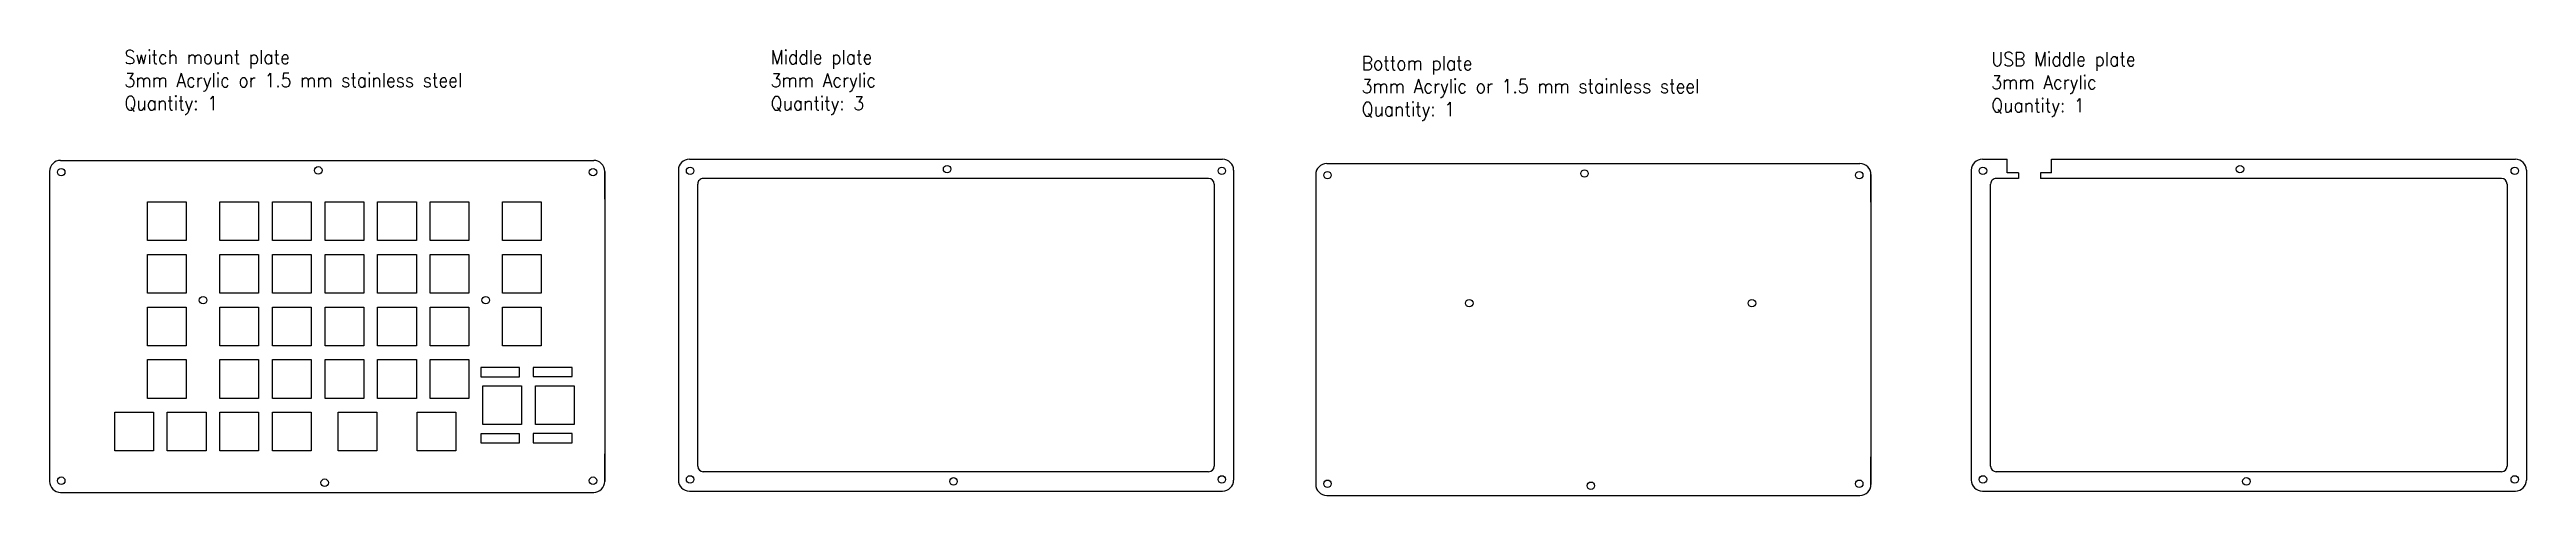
# Model space of a CAD drawing. Header units: millimetres. Extents: x 188 to 1083, y 92 to 254.
import ezdxf

# ---------------------------------------------------------------- set-up
doc = ezdxf.new("R2010")
doc.units = ezdxf.units.MM
doc.layers.add('Layer_1', color=7, linetype='CONTINUOUS')
doc.layers.add('text', color=4, linetype='CONTINUOUS', plot=False)
doc.styles.add('textstyle28', font='standard')

msp = doc.modelspace()

# ---------------------------------------------------------------- linework, layer by layer
at = {"layer": 'Layer_1', "linetype": 'ByBlock'}
for p, q in [((188.44, 209.45), (188.44, 97.45)), ((192.44, 213.45), (385.05, 213.45)), ((192.44, 213.45), (385.05, 213.45)), ((389.05, 199.45), (389.05, 209.45)), ((415.65, 209.91), (415.65, 97.91)), ((419.65, 213.91), (612.26, 213.91)), ((607.26, 206.91), (424.65, 206.91)), ((645.96, 208.34), (645.96, 96.34)), ((649.96, 212.34), (842.57, 212.34)), ((649.96, 212.34), (842.57, 212.34)), ((846.57, 198.34), (846.57, 208.34)), ((882.81, 209.91), (882.81, 97.91)), ((886.81, 213.91), (886.81, 213.91)), ((886.81, 213.91), (886.81, 213.91)), ((886.81, 213.91), (895.82, 213.91)), ((899.82, 206.91), (891.81, 206.91)), ((895.82, 208.91), (895.82, 213.91)), ((899.82, 208.91), (895.82, 208.91)), ((899.82, 208.91), (899.82, 206.91)), ((907.82, 208.91), (907.82, 206.91)), ((911.82, 208.91), (907.82, 208.91)), ((1074.42, 206.91), (907.82, 206.91)), ((911.82, 208.91), (911.82, 213.91)), ((911.82, 213.91), (1079.42, 213.91)), ((422.65, 102.91), (422.65, 204.91)), ((609.26, 204.91), (609.26, 102.91)), ((889.81, 102.91), (889.81, 204.91)), ((1076.42, 204.91), (1076.42, 102.91)), ((389.05, 97.45), (389.05, 107.45)), ((607.26, 100.91), (424.65, 100.91)), ((846.57, 96.34), (846.57, 106.34)), ((1074.42, 100.91), (891.81, 100.91)), ((192.44, 93.45), (385.05, 93.45)), ((192.44, 93.45), (202.44, 93.45)), ((375.05, 93.45), (385.05, 93.45)), ((419.65, 93.91), (612.26, 93.91)), ((649.96, 92.34), (842.57, 92.34)), ((649.96, 92.34), (659.96, 92.34)), ((832.57, 92.34), (842.57, 92.34)), ((886.81, 93.91), (1079.42, 93.91))]:
    msp.add_line(p, q, dxfattribs=at)
at = {"layer": 'Layer_1'}
for p, q in [((389.05, 209.45), (389.05, 97.45)), ((616.26, 209.91), (616.26, 97.91)), ((846.57, 208.34), (846.57, 96.34)), ((1083.42, 209.91), (1083.42, 97.91)), ((389.05, 155.71), (389.05, 130.84)), ((389.05, 155.71), (389.05, 130.84)), ((616.26, 156.18), (616.26, 131.31)), ((846.57, 154.6), (846.57, 129.74)), ((846.57, 154.6), (846.57, 129.74)), ((1083.42, 156.18), (1083.42, 131.31))]:
    msp.add_line(p, q, dxfattribs=at)
for points in [[(223.85, 198.45), (237.85, 198.45), (237.85, 184.45), (223.85, 184.45), (223.85, 198.45)], [(249.98, 198.45), (263.98, 198.45), (263.98, 184.45), (249.98, 184.45), (249.98, 198.45)], [(268.98, 198.45), (282.98, 198.45), (282.98, 184.45), (268.98, 184.45), (268.98, 198.45)], [(287.98, 198.45), (301.98, 198.45), (301.98, 184.45), (287.98, 184.45), (287.98, 198.45)], [(306.98, 198.45), (320.98, 198.45), (320.98, 184.45), (306.98, 184.45), (306.98, 198.45)], [(325.98, 198.45), (339.98, 198.45), (339.98, 184.45), (325.98, 184.45), (325.98, 198.45)], [(352.1, 198.45), (366.1, 198.45), (366.1, 184.45), (352.1, 184.45), (352.1, 198.45)], [(223.85, 179.45), (237.85, 179.45), (237.85, 165.45), (223.85, 165.45), (223.85, 179.45)], [(249.98, 179.45), (263.98, 179.45), (263.98, 165.45), (249.98, 165.45), (249.98, 179.45)], [(268.98, 179.45), (282.98, 179.45), (282.98, 165.45), (268.98, 165.45), (268.98, 179.45)], [(287.98, 179.45), (301.98, 179.45), (301.98, 165.45), (287.98, 165.45), (287.98, 179.45)], [(306.98, 179.45), (320.98, 179.45), (320.98, 165.45), (306.98, 165.45), (306.98, 179.45)], [(325.98, 179.45), (339.98, 179.45), (339.98, 165.45), (325.98, 165.45), (325.98, 179.45)], [(352.1, 179.45), (366.1, 179.45), (366.1, 165.45), (352.1, 165.45), (352.1, 179.45)], [(223.85, 160.45), (237.85, 160.45), (237.85, 146.45), (223.85, 146.45), (223.85, 160.45)], [(249.98, 160.45), (263.98, 160.45), (263.98, 146.45), (249.98, 146.45), (249.98, 160.45)], [(268.98, 160.45), (282.98, 160.45), (282.98, 146.45), (268.98, 146.45), (268.98, 160.45)], [(287.98, 160.45), (301.98, 160.45), (301.98, 146.45), (287.98, 146.45), (287.98, 160.45)], [(306.98, 160.45), (320.98, 160.45), (320.98, 146.45), (306.98, 146.45), (306.98, 160.45)], [(325.98, 160.45), (339.98, 160.45), (339.98, 146.45), (325.98, 146.45), (325.98, 160.45)], [(352.1, 160.45), (366.1, 160.45), (366.1, 146.45), (352.1, 146.45), (352.1, 160.45)], [(223.85, 141.45), (237.85, 141.45), (237.85, 127.45), (223.85, 127.45), (223.85, 141.45)], [(249.98, 141.45), (263.98, 141.45), (263.98, 127.45), (249.98, 127.45), (249.98, 141.45)], [(268.98, 141.45), (282.98, 141.45), (282.98, 127.45), (268.98, 127.45), (268.98, 141.45)], [(287.98, 141.45), (301.98, 141.45), (301.98, 127.45), (287.98, 127.45), (287.98, 141.45)], [(306.98, 141.45), (320.98, 141.45), (320.98, 127.45), (306.98, 127.45), (306.98, 141.45)], [(325.98, 141.45), (339.98, 141.45), (339.98, 127.45), (325.98, 127.45), (325.98, 141.45)], [(358.98, 131.95), (358.98, 117.95), (344.98, 117.95), (344.98, 131.95), (358.98, 131.95)], [(377.98, 132.01), (377.98, 118.01), (363.98, 118.01), (363.98, 132.01), (377.98, 132.01)], [(211.98, 122.45), (225.98, 122.45), (225.98, 108.45), (211.98, 108.45), (211.98, 122.45)], [(230.98, 122.45), (244.98, 122.45), (244.98, 108.45), (230.98, 108.45), (230.98, 122.45)], [(249.98, 122.45), (263.98, 122.45), (263.98, 108.45), (249.98, 108.45), (249.98, 122.45)], [(268.98, 122.45), (282.98, 122.45), (282.98, 108.45), (268.98, 108.45), (268.98, 122.45)], [(292.73, 122.45), (306.73, 122.45), (306.73, 108.45), (292.73, 108.45), (292.73, 122.45)], [(321.23, 122.45), (335.23, 122.45), (335.23, 108.45), (321.23, 108.45), (321.23, 122.45)]]:
    msp.add_lwpolyline(points, dxfattribs=at)
at = {"layer": 'Layer_1', "linetype": 'ByBlock'}
for points in [[(358.23, 138.55), (344.23, 138.55), (344.23, 135.25), (358.23, 135.25)], [(377.23, 138.61), (363.23, 138.61), (363.23, 135.31), (377.23, 135.31)], [(358.23, 114.65), (344.23, 114.65), (344.23, 111.35), (358.23, 111.35)], [(377.23, 114.71), (363.23, 114.71), (363.23, 111.41), (377.23, 111.41)]]:
    msp.add_lwpolyline(points, close=True, dxfattribs=at)
at = {"layer": 'Layer_1'}
for centre in [(192.67, 209.21), (192.67, 209.21), (285.54, 209.85), (384.81, 209.21), (419.88, 209.68), (512.75, 210.31), (612.03, 209.68), (650.19, 208.11), (650.19, 208.11), (743.06, 208.74), (842.33, 208.11), (887.04, 209.68), (979.91, 210.31), (1079.19, 209.68), (243.91, 162.95), (346.04, 162.95), (701.43, 161.84), (803.56, 161.84), (192.67, 97.68), (384.81, 97.68), (384.81, 97.68), (419.88, 98.15), (419.88, 98.15), (515.07, 97.43), (612.03, 98.15), (887.04, 98.15), (887.04, 98.15), (982.22, 97.43), (1079.19, 98.15), (287.85, 96.96), (650.19, 96.57), (745.37, 95.85), (842.33, 96.57), (842.33, 96.57)]:
    msp.add_circle(centre, 1.35, dxfattribs=at)
for centre, start, end in [((192.44, 209.45), 90, 180), ((385.05, 209.45), 0, 90), ((419.65, 209.91), 90, 180), ((612.26, 209.91), 0, 90), ((649.96, 208.34), 90, 180), ((842.57, 208.34), 0, 90), ((886.81, 209.91), 90, 180), ((1079.42, 209.91), 0, 90), ((192.44, 97.45), 180, 270), ((192.44, 97.45), 180, 270), ((385.05, 97.45), 270, 0), ((419.65, 97.91), 180, 270), ((612.26, 97.91), 270, 0), ((649.96, 96.34), 180, 270), ((649.96, 96.34), 180, 270), ((842.57, 96.34), 270, 0), ((886.81, 97.91), 180, 270), ((1079.42, 97.91), 270, 0)]:
    msp.add_arc(centre, 4, start, end, dxfattribs=at)
at = {"layer": 'Layer_1', "linetype": 'ByBlock'}
for centre, start, end in [((424.65, 204.91), 89.99983, 179.99983), ((607.26, 204.91), 359.99983, 89.99983), ((891.81, 204.91), 89.99983, 179.99983), ((1074.42, 204.91), 359.99983, 89.99983), ((424.65, 102.91), 179.99983, 269.99983), ((607.26, 102.91), 269.99983, 359.99983), ((891.81, 102.91), 179.99983, 269.99983), ((1074.42, 102.91), 269.99983, 359.99983)]:
    msp.add_arc(centre, 2, start, end, dxfattribs=at)

# ---------------------------------------------------------------- texts
at = {"layer": 'text', "linetype": 'ByBlock', "char_height": 2.5, "width": 161.4252, "attachment_point": 1, "style": 'textstyle28'}
for s, insert in [('{\\H2x;Switch mount plate\\P3mm Acrylic or 1.5 mm stainless steel\\PQuantity: 1}', (215.52, 253.31)), ('{\\H2x;Middle plate\\P3mm Acrylic\\PQuantity: 3}', (449.01, 253.25)), ('{\\H2x;Bottom plate\\P3mm Acrylic or 1.5 mm stainless steel\\PQuantity: 1}', (662.55, 251.13)), ('{\\H2x;USB Middle plate\\P3mm Acrylic\\PQuantity: 1}', (890.05, 252.54))]:
    msp.add_mtext(s, dxfattribs=dict(at, insert=insert))

doc.saveas('drawing.dxf')
